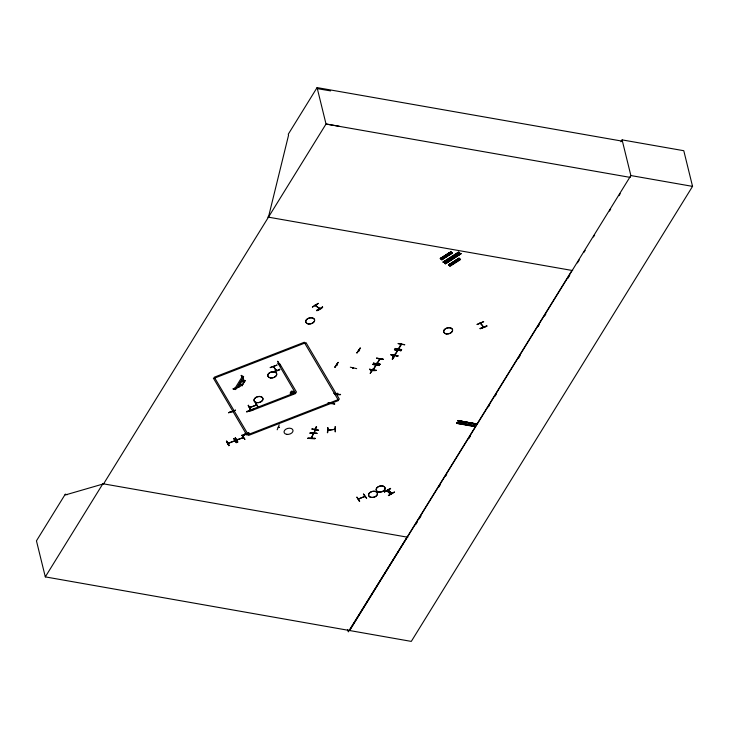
<?xml version="1.0" encoding="UTF-8"?>
<svg xmlns="http://www.w3.org/2000/svg" width="729" height="729" viewBox="0 0 729 729"><rect width="100%" height="100%" fill="white"/><g stroke="black" fill="none" stroke-linecap="round" stroke-linejoin="round"><path stroke-width="1.09" d="M327.758 432.47L327.813 427.805L327.439 432.816L327.804 427.577M327.877 430.201L328.633 430.329L328.569 429.755M334.347 429.563L335.003 429.253M334.903 429.281L327.877 430.429M335.422 431.75L335.468 426.866M480.548 323.649L480.894 323.53M384.52 492.011L390.571 488.539M311.748 437.847L311.657 437.4M311.575 438.266L313.543 433.418M312.431 307.137L318.3 303.51M256.635 402.654A4.565 2.998 -13.8 0 1 255.906 397.505A4.565 2.998 -13.8 0 1 262.969 398.745A4.565 2.998 -13.8 0 1 256.635 402.654L256.59 402.545A4.565 3.007 -13.8 0 1 255.87 397.369A4.565 3.007 -13.8 0 1 262.941 398.608A4.565 3.007 -13.8 0 1 256.599 402.536M286.652 434.457L286.661 434.347A4.565 3.007 -13.8 0 1 285.941 429.162A4.565 3.007 -13.8 0 1 293.022 430.411A4.565 3.007 -13.8 0 1 286.67 434.329M308.258 323.949L308.267 323.84A4.565 3.007 -13.8 0 1 307.547 318.664A4.565 3.007 -13.8 0 1 314.627 319.903A4.565 3.007 -13.8 0 1 308.276 323.831M378.779 492.084A4.565 3.007 -13.8 0 1 378.05 486.917A4.565 3.007 -13.8 0 1 385.131 488.157A4.565 3.007 -13.8 0 1 378.779 492.084L378.743 491.966A4.565 3.007 -13.8 0 1 378.023 486.781A4.565 3.007 -13.8 0 1 385.094 488.029A4.565 3.007 -13.8 0 1 378.752 491.947M446.221 333.909L446.23 333.8A4.565 3.007 -13.8 0 1 445.501 328.615A4.565 3.007 -13.8 0 1 452.581 329.854A4.565 3.007 -13.8 0 1 446.23 333.782M358.249 499.073L364.965 496.394M232.56 411.94L231.995 411.739M236.515 387.801L237.025 388.183L236.752 387.71M245.682 434.211L245.053 433.482M250.184 410.391L249.792 409.57M276.327 370.651L273.585 366.623M475.691 424.242L457.903 420.97L475.991 423.768L475.545 424.314M475.791 424.105L458.204 420.505L457.921 421.07L475.691 424.26M474.543 426.046L474.205 426.565L456.582 423.312L474.543 426.046L457.129 422.465L456.81 422.993M307.829 438.357L314.755 438.794L314.791 438.22M307.92 438.12C322.327 439.223 311.994 437.573 307.838 438.393M227.986 443.314L234.747 440.726M242.657 377.631L243.313 376.975M228.706 443.278L228.733 442.804M242.739 377.777L243.395 377.121M234.82 440.908L228.068 443.469M236.524 439.988L237.362 439.879L237.189 439.323M243.368 437.546L236.615 440.134M255.87 405.178L256.617 405.087M278.833 363.798L277.913 363.534M243.55 379.946L241.354 375.326L241.089 375.717M228.888 445.629L226.683 441.009M235.339 437.929L237.8 442.193L235.239 437.929M250.976 409.443L250.676 409.88L248.206 405.606L248.516 405.178M250.676 409.871L248.234 405.57M268.445 217.169L288.547 135.22L288.292 134.182L317.079 87.598L621.308 140.989M334.802 367.197L338.119 362.368L335.067 366.997M357.155 352.718L360.199 347.87M277.175 429.782L279.207 424.816M389.104 492.075L389.733 491.838M373.002 369.858L375.964 365.056M376.219 365.111L373.193 369.94M379.426 359.47L379.754 358.923M315.63 429.509C316.532 428.315 314.181 430.557 314.454 429.035M331.121 403.802L331.321 403.593M337.8 393.569L337.727 393.122M353.31 368.027L352.945 368.546L353.529 368.072M394.589 355.123L397.606 350.348M392.302 359.078L397.861 350.412M401.132 344.553L401.433 343.86M373.512 362.987L373.439 363.489L380.101 364.327M312.058 428.688L311.957 429.253L318.482 430.374M318.609 430.156L312.076 429.017L318.482 430.438M340.552 394.307C340.853 395.483 333.563 394.353 334.037 393.131M340.58 394.635L334.073 393.423M391.254 354.895C412.322 358.249 376.191 352.335 397.779 356.007M395.063 348.38C394.189 349.884 402.016 350.43 401.597 349.501M397.888 355.834L391.382 354.586M401.624 349.792L395.109 348.571L401.579 349.555M456.664 423.048L474.315 426.246M315.794 305.114L315.684 305.843L315.229 304.977M319.475 308.886L319.01 308.504L319.685 308.759M316.933 433.263L309.925 433.154L316.951 433.281M311.256 438.293L313.26 433.345M279.061 427.312C277.321 426.984 279.253 428.224 278.97 426.939M314.709 429.363L315.247 429.627M314.627 432.024L316.277 426.793M358.322 499.037L364.892 496.422M376.2 365.211L376.036 364.628M377.321 363.388L377.23 362.905M398.763 348.316L398.553 349.173L401.561 344.38M250.029 407.675L250.439 406.873M256.535 405.142L249.783 407.502L256.471 404.932M242.666 437.61L243.286 437.4M67.478 494.663L65.236 494.271L36.45 540.845L45.307 576.885L411.293 641.402L692.55 186.378L683.784 150.712L622.101 139.886L620.926 141.791M45.307 576.885L102.926 483.673M242.365 376.41L234.373 389.341L235.64 389.568L243.632 376.638L242.256 375.964M238.465 385.076L238.693 384.712M238.766 385.012L240.543 384.62L239.54 383.746L239.713 383.062M240.406 381.932L240.634 381.568M240.707 381.859L242.484 381.467L241.49 380.602L241.654 379.918M240.698 384.566L242.001 385.96L242.174 385.276M241.19 384.42L243.003 384.338L243.167 383.673M242.639 381.422L243.951 382.816L244.115 382.124M243.14 381.276L244.953 381.194L245.108 380.52M293.14 393.678L294.352 391.509L291.409 391.081L290.124 393.15L292.985 393.788L294.352 391.509M372.811 364.5L379.517 365.384L372.765 364.199M376.601 358.376L383.308 359.251L376.556 358.067M379.727 358.978L376.756 363.78M377.112 363.725L379.982 358.969M349.537 630.275L571.964 270.432M349.61 630.576L630.867 175.552L622.101 139.886M415.594 524.689L417.389 521.791M419.175 518.893L420.97 515.995M438.885 486.999L440.079 485.067M445.455 476.374L446.649 474.442M468.756 438.694L470.542 435.787M488.466 406.8L489.66 404.868M495.037 396.175L496.23 394.243M518.328 358.486L520.114 355.588M538.038 326.601L539.232 324.669M544.609 315.976L545.802 314.044M567.9 278.287L569.695 275.389M577.423 262.877L579.209 259.998M583.956 252.307L585.141 250.393M593.452 236.943L594.645 235.03M609.48 211.018L610.665 209.095M618.976 195.654L620.169 193.732M407.119 537.127L348.271 631.87L347.724 629.656M335.039 367.234L338.083 362.395M336.716 364.782L337.436 364.919L336.88 364.764M356.909 352.927L360.308 348.152L356.928 352.9M358.741 350.658L359.479 350.248M356.681 368.637L350.33 367.188M337.563 393.505L337.254 393.997M371.015 371.015L371.717 370.897L371.161 370.769M373.549 368.646L370.15 373.43L373.266 368.573M394.462 349.783L401.15 350.695L394.416 349.473M393.122 356.745L393.851 356.636M401.542 344.452L401.141 343.842L398.298 349.182M395.4 354.276L392.275 359.142L395.246 354.002M392.621 359.178L395.665 354.33M480.256 322.774L483.573 327.166L480.675 323.22M311.438 437.792L311.411 437.391M273.566 366.55L276.063 370.76M275.772 370.405L275.917 369.721M376.957 363.324L377.002 362.869M375.9 365.074L375.745 364.628M394.781 354.741L395.045 354.321M480.912 323.594L480.584 322.683M278.296 427.267L278.997 427.312M241.363 375.581L243.814 379.581M248.489 405.479L251.049 409.734M475.846 423.85L458.24 420.587M376.629 358.267L383.153 359.424M372.829 364.409L379.362 365.557M398.198 343.678L404.713 344.844M394.48 349.692L400.932 350.658M328.196 402.927L334.711 404.112M375.9 365.63L375.708 364.628M441.911 259.825L440.261 258.531L450.768 251.797L452.19 252.908L441.701 259.661M440.307 258.567L451.041 252.006L440.753 258.923M440.343 258.485L450.914 252.024M451.041 252.006L440.462 258.695M441.892 259.825L452.335 253.136L451.907 252.69L441.492 259.442M452.217 252.99L441.419 259.451L452.053 252.927M448.982 265.32L459.279 258.403L448.499 264.928M448.818 265.174L458.997 258.184L460.573 259.533L450.112 266.203L448.581 264.873M449.647 265.821L460.099 259.178M449.839 265.985L460.254 259.296M358.841 350.494L359.57 350.622M443.104 261.993L443.514 262.322L459.288 252.416L443.387 262.322M442.977 261.993L458.833 251.97L443.296 262.249M443.66 262.54L459.452 252.644L443.496 262.221M444.772 263.26L460.928 253.665L445.346 263.907L460.956 253.756M460.528 253.419L444.672 263.36L460.518 253.337L460.874 253.792M315.949 305.661C315.466 306.171 325.17 312.878 315.21 305.059M316.577 310.335C316.632 311.474 323.712 307.72 322.473 306.763M358.96 498.982L358.896 498.381M314.618 429.417L315.238 429.454M390.616 488.63L384.347 491.893L390.525 488.339M389.441 492.458L389.605 491.811M388.375 495.383L394.425 491.92M278.132 363.826L278.76 363.616L278.259 364.044M236.652 439.915L243.24 437.619M359.361 350.795L358.859 350.713M393.195 356.517L393.778 356.599M477.14 324.56L483.701 321.644L477.103 324.35M480.083 328.405C486.808 327.312 491.501 323.239 480.192 328.715M480.156 328.697L486.872 326.018M363.58 494.189L366.304 498.08M213.469 378.542L305.998 342.621L339.386 399.155L246.858 435.076L213.36 378.096M278.533 364.391L279.845 363.88L296.539 392.147L250.275 410.108L250.758 410.937L295.719 393.487L278.423 363.944M280.082 365.748L277.494 361.265M270.204 367.516L277.056 365.074L270.295 367.662M272.81 372C284.547 367.152 279.599 370.897 272.728 371.717M233.116 388.812L240.014 386.461L233.253 389.049M233.207 388.949L239.978 386.352M228.614 412.641L235.513 410.281L228.624 412.623M228.715 412.778L235.476 410.181M255.35 402.891L258.184 407.001L255.278 402.59M246.657 411.748C258.485 406.864 253.282 410.691 246.584 411.457M233.644 438.603L236.396 442.785L233.891 438.503M242.101 435.341L244.935 439.45L242.146 435.268M242.028 435.04L242.156 435.577L248.844 432.689M242.283 435.778L249.045 433.19L242.183 435.596M229.188 445.219L228.879 445.665L226.418 441.391L228.906 445.61M364.035 496.194L364.391 496.686M317.079 87.598L326.027 124.021L103.6 483.856L65.4 494.936L65.236 494.271M328.004 430.183L335.048 429.281M256.025 405.351L255.697 404.859M228.824 443.177L228.642 442.658M241.727 380.21L242.985 381.322L245.181 380.82M240.479 382.233L242.711 381.723M239.786 383.363L241.035 384.475L243.24 383.964M238.538 385.377L240.77 384.866M388.229 489.961L392.111 493.542M480.639 323.703L480.447 322.628M277.904 361.393L280.401 365.666M255.396 402.818L257.856 407.074M393.596 356.8L393.086 356.681M309.925 433.062L316.842 433.463M316.222 426.766L316.678 427.085M474.615 425.772L456.974 422.538L474.579 425.827M245.363 434.274L245.163 433.955M335.085 431.759L334.994 426.629M317.334 88.646L330.611 90.897M339.295 126.272L326.027 124.021L630.257 177.402M630.867 175.552L692.55 186.378M267.734 217.042L572.675 270.559M380.137 364.372L373.549 363.252L380.064 364.072M102.88 483.737L407.83 537.246M336.78 364.801L337.345 364.546M458.213 420.633L475.827 423.877M389.332 492.476L390.006 492.093M460.71 253.674L444.982 263.606M316.34 427.021L314.317 431.978M242.62 437.828L242.447 437.309M315.684 305.843L315.429 304.859M449.702 252.48L451.133 253.592M457.93 258.868L459.361 259.98M448.991 252.927L450.422 254.038M457.229 259.324L458.659 260.435M447.934 253.61L449.365 254.722M456.172 259.998L457.602 261.11M446.995 254.211L448.426 255.323M455.233 260.608L456.664 261.72M445.938 254.895L447.369 256.007M454.176 261.283L455.607 262.394M441.4 257.802L442.831 258.913M449.638 264.199L451.069 265.31M243.213 381.577L244.188 382.424M241.263 384.721L242.247 385.568M394.498 492.221L388.457 495.629M387.956 490.07L391.737 493.46M322.728 307.164L316.878 310.809M353.501 368.118L353.1 368.236M319.001 308.549L318.928 308.021M366.696 498.217L363.425 493.97M359.716 501.197L356.818 497.032L359.351 501.352M279.489 369.129L279.699 369.658M243.486 377.494L242.812 377.75M245.627 434.192L245.29 433.391M235.276 437.874L237.69 441.938M226.728 441.209L229.261 445.519M246.794 411.976L253.528 409.343L253.346 408.869M322.519 306.955L316.605 310.39M480.22 322.728L480.347 323.366M404.659 344.644L398.143 343.468M393.031 356.135L393.022 356.672M379.618 358.887L379.645 359.506M376.282 370.204C376.793 370.988 368.828 370.888 369.74 369.056M318.254 303.291L312.386 306.918M319.138 307.893L319.338 308.431M334.647 403.893L328.132 402.718M276.018 369.74L276.109 370.277M386.917 490.717L390.799 494.335L386.935 490.699M387.199 490.508L391.136 494.144L387.199 490.508M369.776 369.348L376.355 370.496L369.776 369.348M270.359 377.813L270.359 377.841A4.565 3.007 -13.8 0 0 276.719 373.886A4.565 3.007 -13.8 0 0 269.639 372.637A4.565 3.007 -13.8 0 0 270.368 377.804M291.363 391.892L291.035 392.776L291.946 393.259L293.505 392.43L293.167 391.637L291.363 391.892M458.997 258.184L448.508 264.937L459.033 258.266M304.203 342.302L214.299 377.203L248.653 435.395L338.566 400.494L304.203 342.302M308.321 323.94A4.538 2.989 -13.8 0 0 314.627 320.04A4.538 2.989 -13.8 0 0 307.592 318.81A4.538 2.989 -13.8 0 0 308.321 323.94M270.404 377.923A4.565 2.998 -13.8 0 0 276.738 374.004A4.565 2.998 -13.8 0 0 269.675 372.765A4.565 2.998 -13.8 0 0 270.404 377.923M371.134 497.378A4.565 3.007 -13.8 0 0 377.485 493.46A4.565 3.007 -13.8 0 0 370.405 492.212A4.565 3.007 -13.8 0 0 371.134 497.378A4.547 2.989 -13.8 0 0 377.467 493.469A4.547 2.989 -13.8 0 0 370.423 492.23A4.547 2.989 -13.8 0 0 371.143 497.378M446.266 333.918A4.565 3.007 -13.8 0 0 452.618 329.991A4.565 3.007 -13.8 0 0 445.537 328.752A4.565 3.007 -13.8 0 0 446.266 333.918"/></g></svg>
